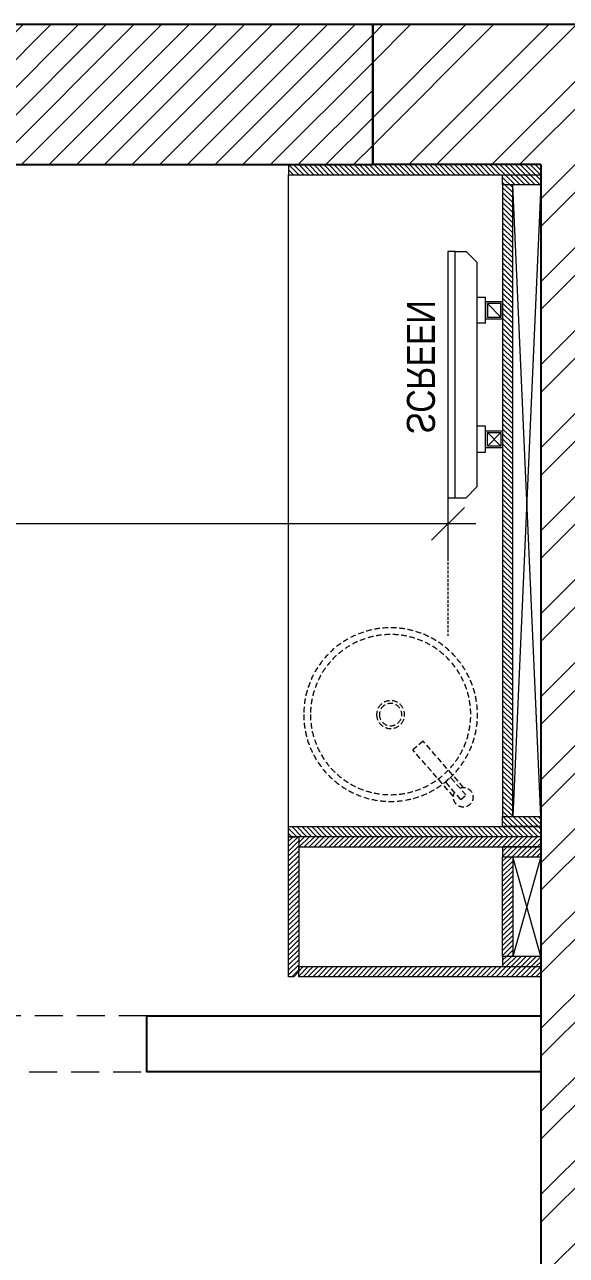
# Model space of a CAD drawing. Header units: millimetres. Extents: x 1535833 to 1547155, y 396470 to 405534.
# Drawn here: x 1544477 to 1545444, y 403336 to 405534 of the extents above; entities that cross this region are included whole.
import ezdxf

# ---------------------------------------------------------------- set-up
doc = ezdxf.new("R2010")
doc.units = ezdxf.units.MM
doc.header["$LTSCALE"] = 40
doc.header["$PDMODE"] = 3
doc.linetypes.add('a_p6_plan_L18$0$HIDDEN', pattern=[0.375, 0.25, -0.125])
doc.linetypes.add('SK-103 Ground - Rome$0$LA-103A$0$HIDDEN2', pattern=[0.1875, 0.125, -0.0625])
doc.layers.add('A-WALL', color=1, linetype='Continuous')
for name, color, linetype, lineweight in [('LENS-CURTAIN', 5, 'a_p6_plan_L18$0$HIDDEN', 9), ('LENS-DIM', 252, 'Continuous', 5), ('LENS-PARTITION', 21, 'Continuous', 25), ('LK-EQPMT', 3, 'Continuous', 18), ('LK-FF&E WALL', 1, 'Continuous', 9), ('LK-IT', 3, 'Continuous', 18), ('LN-ELEVATION-1', 81, 'Continuous', 13), ('LN-ELEVATION-2', 103, 'Continuous', 20), ('LN-ELEVATION-3', 125, 'a_p6_plan_L18$0$HIDDEN', 18), ('LN-HATCH', 251, 'Continuous', 0)]:
    doc.layers.add(name, color=color, linetype=linetype, lineweight=lineweight)
doc.styles.get("Standard").update_dxf_attribs({"font": 'Gill Sans MT Condensed Regular.ttf', "height": 100})
doc.dimstyles.new('LK-MM 200', dxfattribs={"dimscale": 2000, "dimtxt": 0.05, "dimasz": 0.00025, "dimexe": 0.1, "dimexo": 0.0625, "dimgap": 0.045, "dimtad": 1, "dimdec": 0, "dimzin": 0, "dimdsep": 46, "dimtxsty": 'Standard', "dimblk": 'DMLL', "dimblk1": 'DMLL', "dimblk2": 'DMLL', "dimcen": 0.09, "dimclrd": 251, "dimclre": 250, "dimclrt": 256, "dimadec": 0, "dimazin": 0, "dimtfac": 1, "dimtdec": 0, "dimtofl": 0, "dimtmove": 2, "dimatfit": 3, "dimldrblk": 'OPEN90', "dimfxl": 1, "dimtolj": 1, "dimtzin": 0, "dimlwd": 5, "dimlwe": 0, "dimarcsym": 0})
pattern_1 = [(44.99999999999998, (35858.5, -100655.3575484328), (-4.419417382415919, 4.419417382415923), [])]

# ---------------------------------------------------------------- blocks, each defined once
blk = doc.blocks.new('rtf')
at = {"color": 0, "linetype": 'ByBlock', "lineweight": -2}
for p, q in [((16425.26329468148, -172793.1007600746), (16535.26329468148, -172793.1007600746)), ((16535.26329468148, -172793.1007600746), (16535.26329468148, -172817.1007600746)), ((16412.5253540573, -172798.8148984113), (16452.40026456733, -172798.8148984113)), ((16412.5253540573, -172810.8148984113), (16412.5253540573, -172798.8148984113)), ((16412.5253540573, -172810.8148984113), (16452.40026456733, -172810.8148984113)), ((16425.26329468148, -172817.1007600746), (16535.26329468148, -172817.1007600746))]:
    blk.add_line(p, q, dxfattribs=at)
for centre, radius, start, end in [((16412.5253540573, -172805.1007600746), 17.5, 21.05058810897431, 340.9421780194656), ((16444.53660690578, -172804.8148984114), 9.891264419597851, 322.656233941354, 37.34376605891414)]:
    blk.add_arc(centre, radius, start, end, dxfattribs=at)
blk = doc.blocks.new('dsg')
at = {"color": 0, "linetype": 'ByBlock', "lineweight": -2}
for radius in [155, 143, 25, 20]:
    blk.add_circle((11491.5035008227, -171102.5847399924), radius, dxfattribs=at)
blk.add_blockref('rtf', (-5117.472106590168, 1702.9323767405), dxfattribs=at)
blk = doc.blocks.new('CLINIC - CABINET SINK')
at = {"layer": 'LN-HATCH', "ltscale": 0.5}
h = blk.add_hatch(dxfattribs=at)
h.set_pattern_fill('ANSI31', color=256, scale=2)
h.set_pattern_definition([(45, (4052861.500382861, 1708016.355767586), (-4.490128060534575, 4.490128060534575), [])])
h.paths.add_polyline_path([(-563.359543572413, 156.9999999999999), (564.640456427587, 156.9999999999999), (564.640456427587, 174.9999999999999), (-563.359543572413, 174.9999999999999)])
h.paths.add_polyline_path([(582.6404564275869, 225), (600.6404564275869, 225), (600.6404564275869, -225), (582.6404564275869, -225)])
h.paths.add_polyline_path([(564.640456427587, 225), (582.6404564275869, 225), (582.6404564275869, 156.9999999999999), (564.640456427587, 156.9999999999999)])
h.paths.add_polyline_path([(-581.359543572413, 225), (-599.359543572413, 225), (-599.359543572413, -225), (-581.359543572413, -225)])
h.paths.add_polyline_path([(-581.359543572413, 225), (-563.359543572413, 225), (-563.359543572413, 156.9999999999999), (-581.359543572413, 156.9999999999999)])
at = {"layer": 'LN-ELEVATION-1', "ltscale": 0.5}
for points in [[(-581.359543572413, 225), (-599.359543572413, 225), (-599.359543572413, -225), (-581.359543572413, -225)], [(-581.359543572413, 225), (-563.359543572413, 225), (-563.359543572413, 156.9999999999999), (-581.359543572413, 156.9999999999999)], [(564.640456427587, 225), (582.6404564275869, 225), (582.6404564275869, 156.9999999999999), (564.640456427587, 156.9999999999999)], [(582.6404564275869, 225), (600.6404564275869, 225), (600.6404564275869, -225), (582.6404564275869, -225)], [(-563.359543572413, 156.9999999999999), (564.640456427587, 156.9999999999999), (564.640456427587, 174.9999999999999), (-563.359543572413, 174.9999999999999)]]:
    blk.add_lwpolyline(points, close=True, dxfattribs=at)
at = {"layer": 'LN-ELEVATION-2', "ltscale": 0.5}
blk.add_line((582.6404564275869, -225), (-581.359543572413, -225), dxfattribs=at)
at = {"layer": 'LN-HATCH', "ltscale": 0.5}
for p, q in [((564.640456427587, 225), (-563.359543572413, 174.9999999999999)), ((-563.359543572413, 225), (564.640456427587, 174.9999999999999))]:
    blk.add_line(p, q, dxfattribs=at)
at = {"layer": 'LN-ELEVATION-3', "xscale": -1, "rotation": 41.1558274151866}
blk.add_blockref('dsg', (-103569.3304926871, 136346.6509754679), dxfattribs=at)
blk = doc.blocks.new('CLINIC SCREEN')
at = {"layer": 'LK-EQPMT'}
for p, q in [((-103.1090284836336, 42.85441964946222), (-127.4114311772946, 18.55201695591665)), ((-127.4114311772946, 42.85441964946222), (-103.1090284836336, 18.55201695591665)), ((102.7052824410566, 42.85441964946222), (127.007685134602, 18.55201695591665))]:
    blk.add_line(p, q, dxfattribs=at)
at = {"layer": 'LK-EQPMT', "ltscale": 12}
for p, q in [((-220.0000000000082, -19.41163062257681), (-200.5883693773149, 0)), ((200.5883693773149, 0), (-200.5883693773149, 0)), ((-138.5315413423604, 0), (-138.5315413423604, 15.514207008644)), ((-138.5315413423604, 15.514207008644), (-91.98892031613741, 15.514207008644)), ((-91.98892031613741, 15.514207008644), (-91.98892031613741, 0)), ((91.98892031610741, 15.514207008644), (91.98892031610741, 0)), ((91.98892031610741, 15.514207008644), (138.5315413423595, 15.514207008644)), ((138.5315413423595, 0), (138.5315413423595, 15.514207008644)), ((219.9999999999918, -19.41163062257681), (200.5883693773149, 0)), ((-220.0000000000082, -38.82326124538668), (-220.0000000000082, -19.41163062257681)), ((219.9999999999918, -38.82326124538668), (219.9999999999918, -19.41163062257681))]:
    blk.add_line(p, q, dxfattribs=at)
at = {"layer": 'LK-EQPMT'}
for points in [[(-130.4492315140169, 15.51421661919448), (-100.0712281470269, 15.51421661919448), (-100.0712281470269, 45.89221998606814), (-130.4492315140169, 45.89221998606814)], [(130.0454854713243, 15.51421661919448), (99.66748210433435, 15.51421661919448), (99.66748210433435, 45.89221998606814), (130.0454854713243, 45.89221998606814)], [(-127.4114311772946, 18.55201695591665), (-103.1090284836336, 18.55201695591665), (-103.1090284836336, 42.85441964946222), (-127.4114311772946, 42.85441964946222)], [(127.007685134602, 18.55201695591665), (102.7052824410566, 18.55201695591665), (102.7052824410566, 42.85441964946222), (127.007685134602, 42.85441964946222)]]:
    blk.add_lwpolyline(points, close=True, dxfattribs=at)
at = {"layer": 'LK-EQPMT', "ltscale": 12}
blk.add_lwpolyline([(-220.0000000000082, -51.71278328332107), (-220.0000000000082, -38.82326124538668), (219.9999999999918, -38.82326124538668), (219.9999999999918, -51.71278328332107)], close=True, dxfattribs=at)
at = {"layer": 'LK-EQPMT', "ltscale": 12, "insert": (5.199680584678389, -100.4085774972336), "char_height": 50, "attachment_point": 5}
blk.add_mtext_dynamic_manual_height_columns(' SCREEN', width=466.4796511627907, gutter_width=12.5, heights=[0], dxfattribs=at)
blk = doc.blocks.new('CLINIC - MOP CLOSET')
at = {"layer": 'LN-HATCH', "ltscale": 0.5}
h = blk.add_hatch(dxfattribs=at)
h.set_pattern_fill('ANSI31', color=256, scale=50, angle=360)
h.set_pattern_definition(pattern_1)
h.paths.add_polyline_path([(-106.3595435724128, 216), (-124.3595435724128, 216), (-124.3595435724128, -216), (-106.3595435724128, -216)])
h = blk.add_hatch(dxfattribs=at)
h.set_pattern_fill('ANSI31', color=256, scale=50, angle=360)
h.set_pattern_definition(pattern_1)
h.paths.add_polyline_path([(-106.3595435724128, 216), (-88.35954357241282, 216), (-88.35954357241282, 148), (-106.3595435724128, 148)])
h = blk.add_hatch(dxfattribs=at)
h.set_pattern_fill('ANSI31', color=256, scale=50, angle=360)
h.set_pattern_definition(pattern_1)
h.paths.add_polyline_path([(89.64045642758717, 216), (107.6404564275872, 216), (107.6404564275872, 148), (89.64045642758717, 148)])
h = blk.add_hatch(dxfattribs=at)
h.set_pattern_fill('ANSI31', color=256, scale=50, angle=360)
h.set_pattern_definition(pattern_1)
h.paths.add_polyline_path([(107.6404564275872, 216), (125.6404564275872, 216), (125.6404564275872, -216), (107.6404564275872, -216)])
h = blk.add_hatch(dxfattribs=at)
h.set_pattern_fill('ANSI31', color=256, scale=50, angle=360)
h.set_pattern_definition(pattern_1)
h.paths.add_polyline_path([(-88.35954357241282, 148), (89.64045642758717, 148), (89.64045642758717, 166), (-88.35954357241282, 166)])
h = blk.add_hatch(dxfattribs=at)
h.set_pattern_fill('ANSI31', color=256, scale=50, angle=360)
h.set_pattern_definition([(44.99999999999998, (35894.5, -101037.3575484328), (-4.419417382415919, 4.419417382415923), [])])
h.paths.add_polyline_path([(-115.3595435724055, -216), (-124.3595435724128, -225), (-124.3595435724128, -234), (125.6404564275872, -234), (125.6404564275872, -216)])
at = {"layer": 'LN-ELEVATION-1', "ltscale": 0.5}
for points in [[(-106.3595435724128, 216), (-124.3595435724128, 216), (-124.3595435724128, -216), (-106.3595435724128, -216)], [(-106.3595435724128, 216), (-88.35954357241282, 216), (-88.35954357241282, 148), (-106.3595435724128, 148)], [(89.64045642758717, 216), (107.6404564275872, 216), (107.6404564275872, 148), (89.64045642758717, 148)], [(107.6404564275872, 216), (125.6404564275872, 216), (125.6404564275872, -216), (107.6404564275872, -216)], [(-88.35954357241282, 148), (89.64045642758717, 148), (89.64045642758717, 166), (-88.35954357241282, 166)], [(-124.3595435724128, -225), (-124.3595435724128, -234), (125.6404564275872, -234), (125.6404564275872, -216), (-115.3595435724128, -216)]]:
    blk.add_lwpolyline(points, close=True, dxfattribs=at)
at = {"layer": 'LN-HATCH', "ltscale": 0.5}
for p, q in [((89.64045642758717, 216), (-88.35954357241282, 166)), ((-88.35954357241282, 216), (89.64045642758717, 166))]:
    blk.add_line(p, q, dxfattribs=at)
blk = doc.blocks.new('A$C1635124d')
at = {"layer": 'LN-HATCH'}
h = blk.add_hatch(dxfattribs=at)
h.set_pattern_fill('ANSI31', color=256, scale=11, angle=180)
h.set_pattern_definition([(225, (-4858615.314264493, -39420.50267495358), (24.69570433294018, -24.69570433294018), [])])
h.paths.add_polyline_path([(-4850, 3161.999999985143), (-5100, 3161.999999985143), (-5100, 2351.999999985142), (-4850, 2351.999999985142)])
h.paths.add_polyline_path([(-655.5187702178955, 3711.999999985142), (-1105.518770247698, 3711.999999985142), (-1105.518770247698, 3461.999999985142), (-655.5187702178955, 3461.999999985142)])
h.paths.add_polyline_path([(405.0000000298023, 3711.999999985142), (-255, 3711.999999985142), (-255, 3536.999999985142), (405.0000000298023, 3536.999999985142)])
h.paths.add_polyline_path([(2695, 3711.999999985142), (1794.999999970197, 3711.999999985142), (1794.999999970197, 3461.999999985142), (2695, 3461.999999985142)])
h.paths.add_polyline_path([(4165.000000029801, 3711.999999985142), (3294.999999970198, 3711.999999985142), (3294.999999970198, 3461.999999985142), (4165.000000029801, 3461.999999985142)])
h = blk.add_hatch(dxfattribs=at)
h.set_pattern_fill('ANSI32', color=256, scale=11, angle=180)
h.set_pattern_definition([(225, (-4858615.314264493, -39420.50267495358), (74.08711299882052, -74.08711299882054), []), (225, (-4858664.705694494, -39420.50267495358), (74.08711299882052, -74.08711299882054), [])])
h.paths.add_polyline_path([(6222.02683249116, 1062.000000000043), (4715.000000029802, 1062.000000000043), (4715.000000029802, 3711.999999985142), (4165.000000029801, 3711.999999985142), (4165.000000029801, 3461.999999985142), (4465.000000029802, 3461.999999985142), (4465.000000029802, 1062.000000000043), (4340.000000029802, 1062.000000000043), (4340.000000029802, 812.0000000000437), (6222.02683249116, 812.0000000000437)])
h.paths.add_polyline_path([(3294.999999970198, 3711.999999985142), (2695, 3711.999999985142), (2695, 3461.999999985142), (3294.999999970198, 3461.999999985142)])
h.paths.add_polyline_path([(1794.999999970197, 3711.999999985142), (405.0000000298023, 3711.999999985142), (405.0000000298023, 3536.999999985142), (885, 3536.999999985142), (885, 3461.999999985142), (1794.999999970197, 3461.999999985142)])
h.paths.add_polyline_path([(-255, 3711.999999985142), (-655.5187702178955, 3711.999999985142), (-655.5187702178955, 3461.999999985142), (-380, 3461.999999985142), (-380, 1842.000000000044), (-255, 1842.000000000044)])
h.paths.add_polyline_path([(-1105.518770247698, 3711.999999985142), (-5100, 3711.999999985142), (-5100, 3161.999999985143), (-4850, 3161.999999985143), (-4850, 3461.999999985142), (-1850, 3461.999999985142), (-1850, 1842.000000000044), (-1250, 1842.000000000044), (-1250, 1967.000000000044), (-1600, 1967.000000000044), (-1600, 3461.999999985142), (-1105.518770247698, 3461.999999985142)])
h.paths.add_polyline_path([(-1600, 816.9999999851425), (-1250, 816.9999999851425), (-1250, 941.9999999851423), (-4850, 941.9999999851423), (-4850, 2351.999999985142), (-5100, 2351.999999985142), (-5100, 816.9999999851425), (-1850, 816.9999999851425), (-1850, -335.0000000069413), (-1600, -335.0000000069413)])
h.paths.add_polyline_path([(-1600, -660.0000000068248), (-1850, -660.0000000068248), (-1850, -4100), (-1600, -4100)])
at = {"layer": 'A-WALL'}
for p, q in [((4715.000000029802, 3711.999999985142), (4165.000000029801, 3711.999999985142)), ((4165.000000029801, 3711.999999985142), (4165.000000029801, 3461.999999985142)), ((4465.000000029802, 3461.999999985142), (4165.000000029801, 3461.999999985142)), ((4465.000000029802, 3461.999999985142), (4465.000000029802, 1062.000000000043))]:
    blk.add_line(p, q, dxfattribs=at)
blk.add_lwpolyline([(3294.999999970198, 3461.999999985142), (4165.000000029801, 3461.999999985142), (4165.000000029801, 3711.999999985142), (3294.999999970198, 3711.999999985142)], close=True, dxfattribs=at)
blk = doc.blocks.new('DMLL')
at = {"layer": 'LENS-DIM', "color": 1}
for p, q in [((-9.095e-13, 125), (-9.095e-13, -125)), ((58.42116226163034, 58.42116226163262), (-58.42116226163398, -58.4211622616324)), ((99.99999999999909, 0), (-99.99999999999909, 0))]:
    blk.add_line(p, q, dxfattribs=at)
blk = doc.blocks.new('*D51')
at = {"color": 250, "linetype": 'SK-103 Ground - Rome$0$LA-103A$0$HIDDEN2', "lineweight": 0, "transparency": 16777216}
for p, q in [((1543282.296605119, 404783.899057443), (1543282.296605119, 404442.3859773557)), ((1545232.296605128, 404783.899057443), (1545232.296605128, 404442.3859773557))]:
    blk.add_line(p, q, dxfattribs=at)
at = {"color": 251, "lineweight": 5, "transparency": 16777216}
blk.add_line((1545231.796605128, 404642.3859773557), (1543282.796605119, 404642.3859773557), dxfattribs=at)
at = {"layer": 'Defpoints', "color": 0, "transparency": 16777216}
for p in [(1543282.296605119, 404908.8990574428), (1545232.296605128, 404908.8990574428), (1543282.296605119, 404642.3859773557)]:
    blk.add_point(p, dxfattribs=at)
at = {"color": 251, "lineweight": 5, "transparency": 16777216, "xscale": 0.5, "yscale": 0.5, "zscale": 0.5, "rotation": 180}
blk.add_blockref('DMLL', (1543282.296605119, 404642.3859773557), dxfattribs=at)
at = {"color": 251, "lineweight": 5, "transparency": 16777216, "xscale": 0.5, "yscale": 0.5, "zscale": 0.5}
blk.add_blockref('DMLL', (1545232.296605128, 404642.3859773557), dxfattribs=at)
at = {"transparency": 16777216, "insert": (1544257.296605124, 404783.512430844), "char_height": 100, "attachment_point": 5}
blk.add_mtext('\\A1;1950', dxfattribs=at)
blk = doc.blocks.new('_Open90')
at = {"color": 0, "linetype": 'ByBlock', "lineweight": -2}
for p, q in [((0, 0), (-1, 0)), ((-0.5, 0.5), (0, 0)), ((0, 0), (-0.5, -0.5))]:
    blk.add_line(p, q, dxfattribs=at)

msp = doc.modelspace()

# ---------------------------------------------------------------- linework, layer by layer
at = {"layer": 'LENS-CURTAIN', "ltscale": 5}
msp.add_lwpolyline([(1544694.928440848, 403763.899057458), (1543959.928440848, 403763.899057458), (1543959.928440848, 403663.8990574583), (1544694.928440848, 403663.8990574583)], close=True, dxfattribs=at)
at = {"layer": 'LENS-PARTITION'}
msp.add_lwpolyline([(1544694.928440848, 403763.899057458), (1545397.901608387, 403763.899057458), (1545397.901608387, 403663.8990574583), (1544694.928440848, 403663.8990574583)], close=True, dxfattribs=at)

# ---------------------------------------------------------------- block references
at = {"layer": 'LENS-DIM'}
msp.add_blockref('A$C1635124d', (1540932.901608357, 401821.899057458), dxfattribs=at)
at = {"layer": 'LK-FF&E WALL', "rotation": 270}
msp.add_blockref('CLINIC - CABINET SINK', (1545172.901608387, 404684.5395138708), dxfattribs=at)
at = {"layer": 'LK-FF&E WALL', "xscale": -1, "rotation": 270}
msp.add_blockref('CLINIC - MOP CLOSET', (1545181.901608387, 403958.2586010161), dxfattribs=at)
at = {"layer": 'LK-IT', "xscale": -1, "rotation": 270}
msp.add_blockref('CLINIC SCREEN', (1545284.009388411, 404908.8990574428), dxfattribs=at)

# ---------------------------------------------------------------- dimensions: what is measured, and where the dimension line sits
dim = msp.add_linear_dim(base=(1543282.296605119, 404642.3859773557), p1=(1545232.296605128, 404908.8990574428), p2=(1543282.296605119, 404908.8990574428), dimstyle='LK-MM 200')
dim.commit()
dim.dimension.update_dxf_attribs({"geometry": '*D51', "text_midpoint": (1544257.296605124, 404783.512430844)})

doc.saveas('drawing.dxf')
